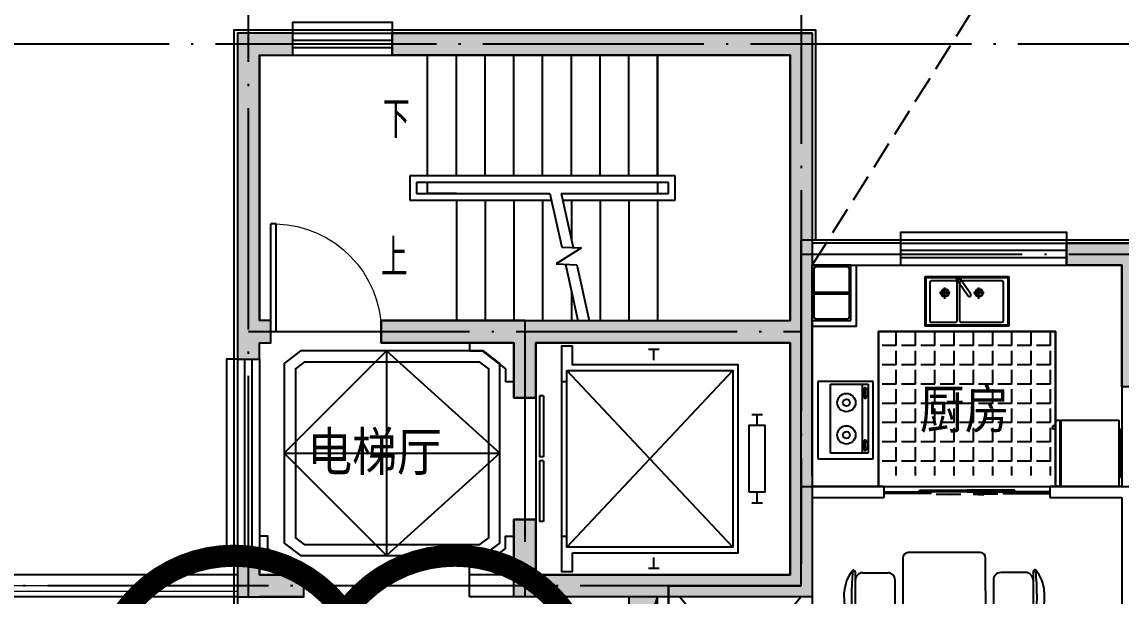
# Model space of a CAD drawing. Extents: x 802298 to 1915382, y -2285475 to -1340051.
# Drawn here: x 1364240 to 1374192, y -2229726 to -2224526 of the extents above; entities that cross this region are included whole.
import ezdxf
from ezdxf.enums import TextEntityAlignment as Align

# ---------------------------------------------------------------- set-up
doc = ezdxf.new("R2010")
doc.units = 0
doc.header["$LTSCALE"] = 1000
doc.header["$MEASUREMENT"] = 0
doc.linetypes.add('DASH', pattern=[0.35, 0.25, -0.1])
doc.linetypes.add('DOTE', pattern=[2.42, 2, -0.2, 0.02, -0.2])
doc.layers.get('0').update_dxf_attribs({"linetype": 'CONTINUOUS'})
for name, color, linetype in [('8', 8, 'CONTINUOUS'), ('DIM_SYMB', 3, 'CONTINUOUS'), ('DOTE', 1, 'CONTINUOUS'), ('LM-粗', 255, 'CONTINUOUS'), ('PUB_TEXT', 7, 'CONTINUOUS'), ('STAIR', 2, 'CONTINUOUS'), ('WALL', 9, 'CONTINUOUS'), ('WINDOW', 4, 'CONTINUOUS'), ('修改', 6, 'CONTINUOUS'), ('厨卫', 154, 'CONTINUOUS'), ('家具', 33, 'CONTINUOUS'), ('平面填充', 252, 'CONTINUOUS'), ('看线', 5, 'CONTINUOUS'), ('窗檐', 6, 'CONTINUOUS'), ('结构', 7, 'CONTINUOUS'), ('造型墙', 55, 'CONTINUOUS')]:
    doc.layers.add(name, color=color, linetype=linetype)
doc.layers.add('保温', color=150, linetype='CONTINUOUS', lineweight=9)
doc.layers.add('栏杆百叶', color=36, linetype='CONTINUOUS', lineweight=9)
doc.layers.add('面积－户', color=2, linetype='CONTINUOUS', plot=False)
doc.styles.add('_TCH_DIM', font='SIMPLEX', dxfattribs={"bigfont": 'GBCBIG'})
doc.styles.add('黑体', font='SIMHEI.TTF', dxfattribs={"width": 0.8})

# ---------------------------------------------------------------- blocks, each defined once
blk = doc.blocks.new('MEI')
for p, q in [((-450, 7.6), (-450, -692.4)), ((50, 7.6), (-450, 7.6)), ((50, -692.4), (50, 7.6)), ((-336.9, -641.7), (-336.9, -18.9)), ((-336.9, -18.9), (5.5, -18.9)), ((-50.2, -18.9), (-50.2, -641.7)), ((-27.9, -51.5), (-16.2, -51.7)), ((-18.5, -62), (-1.9, -62)), ((-18.5, -126.7), (-18.5, -62)), ((-1.9, -62), (-1.9, -126.7)), ((5.5, -18.9), (5.5, -641.7)), ((-26.8, -143.3), (-16.3, -143.3)), ((-1.9, -126.7), (-18.5, -126.7)), ((-27.9, -524.5), (-16.2, -524.7)), ((-18.5, -599.7), (-18.5, -535)), ((-18.5, -535), (-1.9, -535)), ((-1.9, -535), (-1.9, -599.7)), ((-450, -692.4), (50, -692.4)), ((5.5, -641.7), (-336.9, -641.7)), ((-26.8, -616.3), (-16.3, -616.3)), ((-1.9, -599.7), (-18.5, -599.7))]:
    blk.add_line(p, q)
for centre, radius in [((-191.5, -184), 82.5), ((-191.5, -184), 31.6), ((-191.5, -476.6), 82.5), ((-191.5, -476.6), 31.6)]:
    blk.add_circle(centre, radius)
for centre, radius, start, end in [((138.9, -97.5), 177.5, 173.90173, 180), ((138.9, -97.5), 177.5, 180, 186.09827), ((56.3, -88.7), 94.4, 165.53687, 173.90173), ((4.9, -75.4), 41.3, 148.08944, 165.53687), ((-26.8, -55.7), 4.03, 90, 148.08944), ((149.4, -97.5), 177.5, 173.90173, 180), ((149.4, -97.5), 177.5, 180, 186.09827), ((66.8, -88.7), 94.4, 165.53687, 173.90173), ((-26.8, -55.7), 4.03, 72.05456, 90), ((15.4, -75.4), 41.3, 148.08944, 165.53687), ((-16.3, -55.7), 4.03, 90, 148.08944), ((-16.3, -55.7), 4.03, 31.91056, 90), ((-47.9, -75.4), 41.3, 18.91551, 31.91056), ((56.3, -106.3), 94.4, 186.09827, 194.46313), ((4.9, -119.6), 41.3, 194.46313, 211.91056), ((-26.8, -139.3), 4.03, 211.91056, 270), ((66.8, -106.3), 94.4, 186.09827, 194.46313), ((15.4, -119.6), 41.3, 194.46313, 211.91056), ((-16.3, -139.3), 4.03, 211.91056, 270), ((-16.3, -139.3), 4.03, 270, 328.08944), ((-47.9, -119.6), 41.3, 328.08944, 345.53687), ((-99.3, -106.3), 94.4, 345.53687, 347.53895), ((138.9, -570.5), 177.5, 173.90173, 180), ((138.9, -570.5), 177.5, 180, 186.09827), ((56.3, -561.7), 94.4, 165.53687, 173.90173), ((56.3, -579.3), 94.4, 186.09827, 194.46313), ((4.9, -548.4), 41.3, 148.08944, 165.53687), ((-26.8, -528.7), 4.03, 90, 148.08944), ((149.4, -570.5), 177.5, 173.90173, 180), ((149.4, -570.5), 177.5, 180, 186.09827), ((66.8, -561.7), 94.4, 165.53687, 173.90173), ((66.8, -579.3), 94.4, 186.09827, 194.46313), ((-26.8, -528.7), 4.03, 72.05456, 90), ((15.4, -548.4), 41.3, 148.08944, 165.53687), ((-16.3, -528.7), 4.03, 90, 148.08944), ((-16.3, -528.7), 4.03, 31.91056, 90), ((-47.9, -548.4), 41.3, 18.91551, 31.91056), ((4.9, -592.6), 41.3, 194.46313, 211.91056), ((-26.8, -612.3), 4.03, 211.91056, 270), ((15.4, -592.6), 41.3, 194.46313, 211.91056), ((-16.3, -612.3), 4.03, 211.91056, 270), ((-16.3, -612.3), 4.03, 270, 328.08944), ((-47.9, -592.6), 41.3, 328.08944, 345.53687), ((-99.3, -579.3), 94.4, 345.53687, 347.53895)]:
    blk.add_arc(centre, radius, start, end)
blk = doc.blocks.new('A$C1BE601A8')
for p, q in [((0, 0), (0, 450)), ((0, 450), (757, 450)), ((10, 10), (10, 440)), ((10, 440), (747, 440)), ((273, 408.4), (55.7, 408.4)), ((315, 426.6), (293.3, 411.4)), ((293.3, 411.4), (390, 273.1)), ((411.8, 288.3), (315, 426.6)), ((694.6, 408.4), (325.5, 408.4)), ((747, 440), (747, 10)), ((757, 450), (757, 0)), ((40.7, 393.4), (40.7, 50.3)), ((225.9, 299.6), (129.9, 299.6)), ((177.7, 248.1), (177.7, 348.3)), ((288, 50.3), (288, 393.4)), ((310.5, 393.4), (310.5, 50.3)), ((534.3, 299.6), (438.3, 299.6)), ((486.1, 248.1), (486.1, 348.3)), ((709.6, 50.3), (709.6, 393.4)), ((757, 0), (0, 0)), ((747, 10), (10, 10)), ((55.7, 35.3), (273, 35.3)), ((325.5, 35.3), (694.6, 35.3))]:
    blk.add_line(p, q)
for centre, radius in [((177.7, 299.6), 36.1), ((177.7, 299.6), 27.1), ((486.1, 299.6), 36.1), ((486.1, 299.6), 27.1)]:
    blk.add_circle(centre, radius)
for centre, radius, start, end in [((55.7, 393.4), 15, 90, 180), ((273, 393.4), 15, 0, 90), ((304.2, 419), 21.7, 342.60679, 267.3353), ((325.5, 393.4), 15, 90, 180), ((694.6, 393.4), 15, 0, 90), ((400.9, 280.7), 13.3, 214.97105, 34.97105), ((55.7, 50.3), 15, 180, 270), ((273, 50.3), 15, 270, 0), ((325.5, 50.3), 15, 180, 270), ((694.6, 50.3), 15, 270, 0)]:
    blk.add_arc(centre, radius, start, end)
blk = doc.blocks.new('A$C3CC255BA')
for p, q in [((242.5, 435), (242.5, 115)), ((257.5, 435), (257.5, 115)), ((125, 115), (125, 100)), ((375, 115), (375, 100))]:
    blk.add_line(p, q)
blk.add_lwpolyline([(500, 100), (0, 100), (0, 450), (500, 450)], close=True)
blk.add_lwpolyline([(550, 450), (550, 50), (0, 50)])
blk.add_lwpolyline([(465, 115), (35, 115, -0.414214), (15, 135), (15, 415, -0.414214), (35, 435), (465, 435, -0.414214), (485, 415), (485, 135, -0.414214)], format="xyb", close=True)
blk = doc.blocks.new('A$C0C200289')
for p, q in [((500.3, 622.7), (-48.2, 622.7)), ((-48.2, 613.4), (-48.2, 622.7)), ((500.3, 613.4), (-48.2, 613.4)), ((500.3, 613.4), (500.3, 622.7)), ((-150, 71.8), (-150, 596.8)), ((600, 596.8), (-150, 596.8)), ((600, 71.8), (600, 596.8)), ((-144.1, 71.8), (-150, 71.8)), ((-150, 53.3), (-150, 61.8)), ((-144.1, 61.8), (-150, 61.8)), ((-144.1, 61.8), (-144.1, 71.8)), ((568.5, 21.8), (-118.5, 21.8)), ((499.1, 21.8), (499.1, 0)), ((535.3, 21.8), (535.3, 0)), ((594.1, 61.8), (594.1, 71.8)), ((594.1, 71.8), (600, 71.8)), ((594.1, 61.8), (600, 61.8)), ((600, 53.3), (600, 61.8)), ((499.1, 0), (535.3, 0))]:
    blk.add_line(p, q)
at = {"color": 251}
for p, q in [((594.1, 71.8), (-144.1, 71.8)), ((594.1, 61.8), (-144.1, 61.8))]:
    blk.add_line(p, q, dxfattribs=at)
for centre, start, end in [((-118.5, 53.3), 180, 270), ((568.5, 53.3), 270, 0)]:
    blk.add_arc(centre, 31.5, start, end)
blk = doc.blocks.new('asfafasfsafaffd')
at = {"color": 8, "ltscale": 0.5}
for points in [[(1618296, -1338041.5), (1618296, -1337891.5), (1618396, -1337891.5), (1618396, -1337691.5), (1618296, -1337691.5), (1618296, -1335291.5), (1618596, -1335291.5), (1618596, -1335091.5), (1618096, -1335091.5), (1618096, -1338041.5), (1618296, -1338041.5)], [(1619496, -1335291.5), (1619496, -1335091.5), (1623296, -1335091.5), (1623296, -1340191.5), (1620596, -1340191.5), (1620596, -1339991.5), (1620596, -1339991.5), (1620596, -1339491.5), (1620796, -1339491.5), (1620796, -1339991.5), (1623096, -1339991.5), (1623096, -1337891.5), (1620796, -1337891.5), (1620796, -1338391.5), (1620596, -1338391.5), (1620596, -1337891.5), (1619396, -1337891.5), (1619396, -1337691.5), (1623096, -1337691.5), (1623096, -1335291.5)], [(1625596, -1336991.5), (1626296, -1336991.5), (1626296, -1338291.5), (1626096, -1338291.5), (1626096, -1337191.5), (1625596, -1337191.5)]]:
    blk.add_lwpolyline(points, close=True, dxfattribs=at)
blk.add_lwpolyline([(1618096, -1339841.5), (1618096, -1340191.5), (1618296, -1340191.5), (1618296, -1340191.5), (1618696, -1340191.5), (1618696, -1339991.5), (1618296, -1339991.5), (1618296, -1339841.5), (1618096, -1339841.5)], dxfattribs=at)
for points in [[(1618596, -1335291.5), (1618096, -1335291.5), (1618596, -1335091.5), (1618096, -1335091.5)], [(1621896, -1335091.5), (1621896, -1335291.5), (1619496, -1335091.5), (1619496, -1335291.5)], [(1621896, -1335291.5), (1623296, -1335291.5), (1621896, -1335091.5), (1623296, -1335091.5)], [(1618296, -1335291.5), (1618296, -1338041.5), (1618096, -1335291.5), (1618096, -1338041.5)], [(1623096, -1340191.5), (1623296, -1340191.5), (1623096, -1335291.5), (1623296, -1335291.5)], [(1625596, -1336991.5), (1625596, -1337191.5), (1626096, -1336991.5), (1626096, -1337191.5)], [(1626296, -1338291.5), (1626096, -1338291.5), (1626296, -1336991.5), (1626096, -1336991.5)], [(1618296, -1337891.5), (1618396, -1337891.5), (1618296, -1337691.5), (1618396, -1337691.5)], [(1623096, -1337691.5), (1619396, -1337691.5), (1623096, -1337891.5), (1619396, -1337891.5)], [(1620596, -1338391.5), (1620796, -1338391.5), (1620596, -1337891.5), (1620796, -1337891.5)], [(1620596, -1339491.5), (1620796, -1339491.5), (1620596, -1339991.5), (1620796, -1339991.5)], [(1618096, -1339841.5), (1618296, -1339841.5), (1618096, -1340191.5), (1618296, -1340191.5)], [(1618696, -1339991.5), (1618696, -1340191.5), (1618296, -1339991.5), (1618296, -1340191.5)], [(1623096, -1339991.5), (1620596, -1339991.5), (1623096, -1340191.5), (1620596, -1340191.5)]]:
    blk.add_solid(points, dxfattribs=at)
blk = doc.blocks.new('A$C45025D1E')
for p, q in [((1720, 50), (120, 1550)), ((1720, 1550), (120, 50)), ((220, 0), (220, 50)), ((1620, 0), (1620, 50))]:
    blk.add_line(p, q)
at = {"const_width": 18}
for points in [[(520, 1820), (520, 1720)], [(1320, 1820), (1320, 1720)], [(620, 1770), (520, 1770)], [(1220, 1770), (1320, 1770)], [(-70, 885), (-70, 785)], [(30, 835), (-70, 835)], [(1810, 835), (1910, 835)], [(1910, 885), (1910, 785)]]:
    blk.add_lwpolyline(points, dxfattribs=at)
for points in [[(1220, 1695), (1220, 1845), (620, 1845), (620, 1695)], [(1770, 100), (1770, 1600), (70, 1600), (70, 100), (-100, 100), (-100, 0), (1940, 0), (1940, 100)], [(120, 50), (120, 1550), (1720, 1550), (1720, 50)]]:
    blk.add_lwpolyline(points, close=True)
blk = doc.blocks.new('A$C2E1E7999')
at = {"layer": '家具'}
for p, q in [((357, 1808.5), (456.2, 1808.5)), ((1043.8, 1808.5), (1143, 1808.5)), ((176.6, 1708.5), (636.6, 1708.5)), ((863.4, 1708.5), (1323.4, 1708.5)), ((181.6, 1641), (181.6, 1416)), ((631.6, 1641), (631.6, 1416)), ((868.4, 1641), (868.4, 1416)), ((1318.4, 1641), (1318.4, 1416)), ((249.1, 1348.5), (564.1, 1348.5)), ((935.9, 1348.5), (1250.9, 1348.5)), ((0, 1229.3), (0, 579.3)), ((1450, 1279.3), (50, 1279.3)), ((1500, 579.3), (1500, 1229.3)), ((50, 529.3), (1450, 529.3)), ((564.1, 460), (249.1, 460)), ((1250.9, 460), (935.9, 460)), ((181.6, 167.5), (181.6, 392.5)), ((631.6, 167.5), (631.6, 392.5)), ((868.4, 167.5), (868.4, 392.5)), ((1318.4, 167.5), (1318.4, 392.5)), ((636.6, 100), (176.6, 100)), ((1323.4, 100), (863.4, 100)), ((456.2, 0), (357, 0)), ((1143, 0), (1043.8, 0))]:
    blk.add_line(p, q, dxfattribs=at)
for centre, radius, start, end in [((366.7, 1493.1), 315.6, 91.76514, 130.72654), ((446.4, 1493.1), 315.6, 49.27346, 88.23486), ((1053.6, 1493.1), 315.6, 91.76514, 130.72654), ((1133.3, 1493.1), 315.6, 49.27346, 88.23486), ((167.4, 1724.7), 10, 130.72654, 202.66999), ((176.6, 1728.5), 20, 202.66999, 270), ((406.6, -969.3), 2712.7, 84.8023, 95.1977), ((249.1, 1641), 67.5, 90, 180), ((564.1, 1641), 67.5, 0, 90), ((636.6, 1728.5), 20, 270, 337.33001), ((645.8, 1724.7), 10, 337.33001, 49.27346), ((854.2, 1724.7), 10, 130.72654, 202.66999), ((863.4, 1728.5), 20, 202.66999, 270), ((1093.4, -969.3), 2712.7, 84.8023, 95.1977), ((935.9, 1641), 67.5, 90, 180), ((1250.9, 1641), 67.5, 0, 90), ((1323.4, 1728.5), 20, 270, 337.33001), ((1332.6, 1724.7), 10, 337.33001, 49.27346), ((249.1, 1416), 67.5, 180, 270), ((564.1, 1416), 67.5, 270, 0), ((935.9, 1416), 67.5, 180, 270), ((1250.9, 1416), 67.5, 270, 0), ((50, 1229.3), 50, 90, 180), ((1450, 1229.3), 50, 0, 90), ((50, 579.3), 50, 180, 270), ((1450, 579.3), 50, 270, 0), ((249.1, 392.5), 67.5, 90, 180), ((564.1, 392.5), 67.5, 0, 90), ((935.9, 392.5), 67.5, 90, 180), ((1250.9, 392.5), 67.5, 0, 90), ((176.6, 80), 20, 90, 157.33001), ((249.1, 167.5), 67.5, 180, 270), ((564.1, 167.5), 67.5, 270, 0), ((636.6, 80), 20, 22.66999, 90), ((863.4, 80), 20, 90, 157.33001), ((935.9, 167.5), 67.5, 180, 270), ((1250.9, 167.5), 67.5, 270, 0), ((1323.4, 80), 20, 22.66999, 90), ((167.4, 83.9), 10, 157.33001, 229.27346), ((406.6, 2777.8), 2712.7, 264.8023, 275.1977), ((366.7, 315.4), 315.6, 229.27346, 268.23486), ((446.4, 315.4), 315.6, 271.76514, 310.72654), ((645.8, 83.9), 10, 310.72654, 22.66999), ((854.2, 83.9), 10, 157.33001, 229.27346), ((1053.6, 315.4), 315.6, 229.27346, 268.23486), ((1093.4, 2777.8), 2712.7, 264.8023, 275.1977), ((1133.3, 315.4), 315.6, 271.76514, 310.72654), ((1332.6, 83.9), 10, 310.72654, 22.66999)]:
    blk.add_arc(centre, radius, start, end, dxfattribs=at)
blk = doc.blocks.new('fewrf')
at = {"layer": '平面填充'}
for p, q in [((1812571.1, -1553905.2), (1812571.1, -1555755.2)), ((1811646.1, -1554830.2), (1813596.1, -1554830.2))]:
    blk.add_line(p, q, dxfattribs=at)
for points in [[(1812571.1, -1553905.2), (1813596.1, -1554830.2), (1812571.1, -1555755.2), (1811646.1, -1554830.2)], [(1811871.1, -1555755.2), (1813449.8, -1555755.2), (1813596.1, -1555643.2), (1813596.1, -1554017.1), (1813449.8, -1553905.2), (1811792.5, -1553905.2), (1811646.1, -1554017.1), (1811646.1, -1555643.2), (1811792.5, -1555755.2)], [(1811871.1, -1555655.2), (1813415.9, -1555655.2), (1813496.1, -1555593.8), (1813496.1, -1554066.5), (1813415.9, -1554005.2), (1811826.3, -1554005.2), (1811746.1, -1554066.5), (1811746.1, -1555593.8), (1811826.3, -1555655.2)]]:
    blk.add_lwpolyline(points, close=True, dxfattribs=at)
blk = doc.blocks.new('greggbhd')
at = {"layer": 'LM-粗', "ltscale": 0.5}
blk.add_hatch(color=2, dxfattribs=at).paths.add_polyline_path([(1806074.8, -1416698.8), (1806074.8, -1417458.8), (1806334.8, -1416698.8)])
at = {"layer": 'LM-粗'}
blk.add_line((1806334.8, -1416698.8), (1806074.8, -1417458.8), dxfattribs=at)
blk.add_lwpolyline([(1806074.8, -1417458.8), (1806334.8, -1417458.8), (1806334.8, -1416698.8), (1806074.8, -1416698.8)], close=True, dxfattribs=at)
blk = doc.blocks.new('$DorLib2D$00000138')
at = {"color": 0, "linetype": 'Continuous'}
for p, q in [((-0.2875, 0), (-0.2875, 0.1538)), ((-0.2875, 0.1538), (0, 0.1538)), ((0, 0.1538), (0, 0)), ((0.2875, 0.1538), (0, 0.1538)), ((0.2875, 0), (0.2875, 0.1538)), ((-0.5, -0.1399), (-0.5, 0)), ((-0.5, 0), (-0.2187, 0)), ((0, 0), (-0.2875, 0)), ((-0.2187, 0), (-0.2187, -0.1399)), ((0, 0), (0.2875, 0)), ((0.2187, 0), (0.2187, -0.1399)), ((0.5, 0), (0.2187, 0)), ((0.5, 0), (0.5, -0.1946)), ((0.5, -0.1399), (0.5, 0)), ((-0.2187, -0.1399), (-0.5, -0.1399)), ((-0.1857, -0.186), (-0.037, -0.186)), ((-0.037, -0.186), (-0.1019, -0.2583)), ((-0.1019, -0.2583), (-0.1019, -0.186)), ((0.1857, -0.186), (0.037, -0.186)), ((0.037, -0.186), (0.1019, -0.2583)), ((0.1019, -0.2583), (0.1019, -0.186)), ((0.2187, -0.1399), (0.5, -0.1399))]:
    blk.add_line(p, q, dxfattribs=at)
blk = doc.blocks.new('$TCHSYS$WIN2D')
for p, q in [((-0.5, 0.5), (0.5, 0.5)), ((-0.5, 0.5), (-0.5, -0.5)), ((0.5, 0.5), (0.5, -0.5)), ((0.5, 0.1667), (-0.5, 0.1667)), ((0.5, -0.1667), (-0.5, -0.1667)), ((-0.5, -0.5), (0.5, -0.5))]:
    blk.add_line(p, q)
blk = doc.blocks.new('$TCHSYS$LDOR22D')
for p, q in [((-0.5167, 0.8333), (-0.0167, 0.8333)), ((-0.5167, 0.8333), (-0.5167, 0.6667)), ((-0.0167, 0.8333), (-0.0167, 0.6667)), ((0.0167, 0.8333), (0.0167, 0.6667)), ((0.0167, 0.8333), (0.5167, 0.8333)), ((0.5167, 0.8333), (0.5167, 0.6667)), ((-0.5167, 0.6667), (-0.0167, 0.6667)), ((0.0167, 0.6667), (0.5167, 0.6667)), ((-0.5, 0.5), (0.5, 0.5))]:
    blk.add_line(p, q)
blk = doc.blocks.new('$DorLib2D$00000001')
for p, q in [((0.45, 0.975), (0.5, 0.975)), ((0.45, 0), (0.45, 0.975)), ((0.5, 0), (0.5, 0.975)), ((0.5, 0), (0.45, 0))]:
    blk.add_line(p, q)
at = {"lineweight": 13}
blk.add_arc((0.475, 0), 0.975, 91.46928, 180, dxfattribs=at)

msp = doc.modelspace()

# ---------------------------------------------------------------- hatches: boundary and pattern name
at = {"layer": '平面填充'}
h = msp.add_hatch(dxfattribs=at)
h.set_pattern_fill('ANGLE', color=256, scale=50, style=0)
h.set_pattern_definition([(180, (2319839.11, -745059.51), (-2e-07, 174.625), [127, -47.625]), (90, (2319839.11, -745059.51), (174.625, 2e-07), [127, -47.625])])
edge = h.paths.add_edge_path()
edge.add_line((1371990.5, -2227326.4), (1373590.5, -2227326.4))
edge.add_line((1373590.5, -2227326.4), (1373590.5, -2228626.4))
edge.add_line((1373590.5, -2228626.4), (1373540.5, -2228626.4))
edge.add_line((1373540.5, -2228626.4), (1372040.5, -2228626.4))
edge.add_line((1372040.5, -2228626.4), (1371990.5, -2228626.4))
edge.add_line((1371990.5, -2228626.4), (1371990.5, -2228607.1))
edge.add_ellipse((1371959.8, -2228601.1), major_axis=(-31.5, 0), ratio=0.8, start_angle=166.40792, end_angle=180)
edge.add_line((1371991.3, -2228603.1), (1371991.3, -2228107))
edge.add_line((1371991.3, -2228107), (1372013.2, -2228107))
edge.add_line((1372013.2, -2228107), (1372013.2, -2228078.1))
edge.add_line((1372013.2, -2228078.1), (1371991.3, -2228078.1))
edge.add_line((1371991.3, -2228078.1), (1371991.3, -2228049.6))
edge.add_ellipse((1371959.8, -2228051.6), major_axis=(31.5, 0), ratio=0.8, start_angle=0, end_angle=13.59208)
edge.add_line((1371990.5, -2228045.6), (1371990.5, -2227326.4))
h.paths.add_polyline_path([(1373255.9, -2228344.6), (1372365.9, -2228344.6), (1372365.9, -2227757.3), (1373255.9, -2227757.3)], flags=24)

# ---------------------------------------------------------------- linework, layer by layer
at = {"layer": '8', "linetype": 'DASH'}
msp.add_line((1371390.5, -2226726.4), (1380505.9, -2212239.2), dxfattribs=at)
at = {"layer": 'DIM_SYMB'}
for points in [[(1367795.5, -2225401.4, 0, 0, 0), (1370590.5, -2225401.4, 0, 0, 0), (1370590.5, -2226651.4, 0, 0, 0), (1369510.5, -2226651.4, 80, 0, 0), (1369210.5, -2226651.4, 0, 0, 0)], [(1367795.5, -2226651.4, 0, 0, 0), (1368650.5, -2226651.4, 80, 0, 0), (1368950.5, -2226651.4, 0, 0, 0)]]:
    msp.add_lwpolyline(points, format="xyseb", dxfattribs=at)
at = {"layer": 'DOTE', "linetype": 'DOTE'}
for p, q in [((1366290.5, -2229726.4), (1366290.5, -2223626.4)), ((1371290.5, -2223626.4), (1371290.5, -2229426.4)), ((1380090.5, -2224726.4), (1345590.5, -2224726.4)), ((1371290.5, -2226626.4), (1374290.5, -2226626.4)), ((1368790.5, -2227226.4), (1368790.5, -2229726.4)), ((1366290.5, -2227326.4), (1371290.5, -2227326.4)), ((1371290.5, -2228726.4), (1374290.5, -2228726.4)), ((1368890.5, -2229626.4), (1357990.5, -2229626.4)), ((1371290.5, -2229626.4), (1368890.5, -2229626.4)), ((1370090.5, -2229626.4), (1370090.5, -2242726.4)), ((1370621.8, -2229626.4), (1371290.5, -2229626.4))]:
    msp.add_line(p, q, dxfattribs=at)
at = {"layer": 'STAIR'}
for p, q in [((1369990.5, -2224826.4), (1367910.5, -2224826.4)), ((1367910.5, -2225916.4), (1367910.5, -2224826.4)), ((1368170.5, -2225916.4), (1368170.5, -2224826.4)), ((1368430.5, -2225916.4), (1368430.5, -2224826.4)), ((1368690.5, -2225916.4), (1368690.5, -2224826.4)), ((1368950.5, -2225916.4), (1368950.5, -2224826.4)), ((1369210.5, -2225916.4), (1369210.5, -2224826.4)), ((1369470.5, -2225916.4), (1369470.5, -2224826.4)), ((1369730.5, -2225916.4), (1369730.5, -2224826.4)), ((1369990.5, -2225916.4), (1369990.5, -2224826.4)), ((1371190.5, -2224826.4), (1369990.5, -2224826.4)), ((1369990.5, -2224826.4), (1369990.5, -2225916.4)), ((1371190.5, -2227226.4), (1371190.5, -2224826.4)), ((1367750.5, -2225916.4), (1367750.5, -2226136.4)), ((1370150.5, -2225916.4), (1367750.5, -2225916.4)), ((1370150.5, -2226136.4), (1370150.5, -2225916.4)), ((1367810.5, -2225976.4), (1367810.5, -2226076.4)), ((1370090.5, -2225976.4), (1367810.5, -2225976.4)), ((1369990.5, -2225976.4), (1367910.5, -2225976.4)), ((1367910.5, -2226076.4), (1367910.5, -2225976.4)), ((1369990.5, -2225976.4), (1369990.5, -2226076.4)), ((1370090.5, -2226076.4), (1370090.5, -2225976.4)), ((1367750.5, -2226136.4), (1369030.3, -2226136.4)), ((1367810.5, -2226076.4), (1369017.2, -2226076.4)), ((1368170.5, -2226076.4), (1367910.5, -2226076.4)), ((1368170.5, -2226076.4), (1369017.2, -2226076.4)), ((1368170.5, -2226136.4), (1368170.5, -2227226.4)), ((1368430.5, -2226136.4), (1368430.5, -2227226.4)), ((1368690.5, -2226136.4), (1368690.5, -2227226.4)), ((1368950.5, -2226136.4), (1368950.5, -2227226.4)), ((1369017.2, -2226076.4), (1369123.3, -2226561.2)), ((1369119.6, -2226076.4), (1369990.5, -2226076.4)), ((1369119.6, -2226076.4), (1369226.7, -2226566)), ((1369119.6, -2226076.4), (1370090.5, -2226076.4)), ((1369132.7, -2226136.4), (1370150.5, -2226136.4)), ((1369210.5, -2226136.4), (1369210.5, -2226491.7)), ((1369470.5, -2226136.4), (1369470.5, -2227226.4)), ((1369730.5, -2226136.4), (1369730.5, -2227226.4)), ((1369990.5, -2226136.4), (1369990.5, -2227226.4)), ((1369990.5, -2226136.4), (1369990.5, -2227226.4)), ((1369301.5, -2226569.5), (1369074.3, -2226713.4)), ((1369123.3, -2226561.2), (1369301.5, -2226569.5)), ((1369074.3, -2226713.4), (1369260.9, -2226722)), ((1369157.4, -2226717.2), (1369268.9, -2227226.4)), ((1369260.9, -2226722), (1369371.2, -2227226.4)), ((1369210.5, -2226959.5), (1369210.5, -2227226.4)), ((1368170.5, -2227226.4), (1369268.9, -2227226.4)), ((1369371.2, -2227226.4), (1369990.5, -2227226.4)), ((1369990.5, -2227226.4), (1371190.5, -2227226.4))]:
    msp.add_line(p, q, dxfattribs=at)
at = {"layer": 'WALL'}
for p, q in [((1366190.5, -2224626.4), (1366190.5, -2227326.4)), ((1366690.5, -2224626.4), (1366190.5, -2224626.4)), ((1366690.5, -2224826.4), (1366690.5, -2224626.4)), ((1371390.5, -2224626.4), (1367590.5, -2224626.4)), ((1367590.5, -2224626.4), (1367590.5, -2224826.4)), ((1371390.5, -2224626.4), (1371390.5, -2226526.4)), ((1366390.5, -2224826.4), (1366390.5, -2227226.4)), ((1366390.5, -2224826.4), (1366690.5, -2224826.4)), ((1367590.5, -2224826.4), (1371190.5, -2224826.4)), ((1371190.5, -2224826.4), (1371190.5, -2226626.4)), ((1372190.5, -2226526.4), (1371390.5, -2226526.4)), ((1372190.5, -2226726.4), (1372190.5, -2226526.4)), ((1374290.5, -2226526.4), (1373690.5, -2226526.4)), ((1373690.5, -2226526.4), (1373690.5, -2226726.4)), ((1371190.5, -2226626.4), (1371190.5, -2227226.4)), ((1371390.5, -2226726.4), (1372190.5, -2226726.4)), ((1371390.5, -2226726.4), (1371390.5, -2227326.4)), ((1373690.5, -2226726.4), (1374190.5, -2226726.4)), ((1374190.5, -2226726.4), (1374190.5, -2228726.4)), ((1366490.5, -2227226.4), (1366390.5, -2227226.4)), ((1366490.5, -2227426.4), (1366490.5, -2227226.4)), ((1368790.5, -2227226.4), (1367490.5, -2227226.4)), ((1367490.5, -2227226.4), (1367490.5, -2227426.4)), ((1368790.5, -2227226.4), (1371190.5, -2227226.4)), ((1366190.5, -2227326.4), (1366190.5, -2227576.4)), ((1371390.5, -2227326.4), (1371390.5, -2228726.4)), ((1366390.5, -2227576.4), (1366390.5, -2227426.4)), ((1366390.5, -2227426.4), (1366490.5, -2227426.4)), ((1367490.5, -2227426.4), (1368690.5, -2227426.4)), ((1368690.5, -2227426.4), (1368690.5, -2227926.4)), ((1368890.5, -2227926.4), (1368890.5, -2227426.4)), ((1368890.5, -2227426.4), (1371190.5, -2227426.4)), ((1371190.5, -2227426.4), (1371190.5, -2228726.4)), ((1366190.5, -2227576.4), (1366390.5, -2227576.4)), ((1368690.5, -2227926.4), (1368890.5, -2227926.4)), ((1371190.5, -2228726.4), (1371190.5, -2229526.4)), ((1372040.5, -2228726.4), (1371390.5, -2228726.4)), ((1372040.5, -2228826.4), (1372040.5, -2228726.4)), ((1374190.5, -2228726.4), (1373540.5, -2228726.4)), ((1373540.5, -2228726.4), (1373540.5, -2228826.4)), ((1371390.5, -2228826.4), (1372040.5, -2228826.4)), ((1371390.5, -2228826.4), (1371390.5, -2229626.4)), ((1373540.5, -2228826.4), (1374190.5, -2228826.4)), ((1374190.5, -2228826.4), (1374190.5, -2229626.4)), ((1368890.5, -2229026.4), (1368690.5, -2229026.4)), ((1368690.5, -2229026.4), (1368690.5, -2229526.4)), ((1368890.5, -2229526.4), (1368890.5, -2229026.4)), ((1366390.5, -2229376.4), (1366190.5, -2229376.4)), ((1366190.5, -2229376.4), (1366190.5, -2229626.4)), ((1366390.5, -2229526.4), (1366390.5, -2229376.4)), ((1366790.5, -2229526.4), (1366390.5, -2229526.4)), ((1366790.5, -2229726.4), (1366790.5, -2229526.4)), ((1368690.5, -2229526.4), (1368290.5, -2229526.4)), ((1368290.5, -2229726.4), (1368290.5, -2229526.4)), ((1370090.5, -2229526.4), (1368890.5, -2229526.4)), ((1371190.5, -2229526.4), (1370090.5, -2229526.4)), ((1366190.5, -2229626.4), (1366190.5, -2229926.4)), ((1371390.5, -2229626.4), (1371390.5, -2231126.4)), ((1374190.5, -2229626.4), (1374190.5, -2231126.4)), ((1366790.5, -2229726.4), (1366390.5, -2229726.4)), ((1368790.5, -2229726.4), (1368290.5, -2229726.4)), ((1369990.5, -2229726.4), (1368790.5, -2229726.4))]:
    msp.add_line(p, q, dxfattribs=at)
at = {"layer": '保温', "ltscale": 0.5}
for points in [[(1366190.5, -2227576.4), (1366160.5, -2227576.4), (1366160.5, -2224596.4), (1366690.5, -2224596.4), (1366690.5, -2224626.4)], [(1367590.5, -2224626.4), (1367590.5, -2224596.4), (1371420.5, -2224596.4), (1371420.5, -2226496.4), (1372190.5, -2226496.4), (1372190.5, -2226526.4)], [(1373690.5, -2226526.4), (1373690.5, -2226496.4), (1374390.5, -2226496.4), (1374390.5, -2226526.4)], [(1366160.5, -2229526.4), (1366160.5, -2229376.4), (1366190.5, -2229376.4)]]:
    msp.add_lwpolyline(points, dxfattribs=at)
at = {"layer": '修改', "const_width": 200}
msp.add_lwpolyline([(1365157.6, -2231873.5, -0.520567), (1365157.6, -2229873.5, -0.520567), (1367157.6, -2229873.5, -0.520567), (1369157.6, -2229873.5, -0.520567), (1369157.6, -2231873.5, -0.520567), (1369157.6, -2233873.5, -0.520567), (1367157.6, -2233873.5, -0.520567), (1365328.3, -2234681.9, -0.520567)], format="xyb", close=True, dxfattribs=at)
at = {"layer": '厨卫', "ltscale": 0.5}
for p, q in [((1371390.5, -2228726.4), (1371990.5, -2228726.4)), ((1373590.5, -2228726.4), (1374190.5, -2228726.4))]:
    msp.add_line(p, q, dxfattribs=at)
at = {"layer": '厨卫'}
for points in [[(1371390.5, -2228626.4), (1371390.5, -2226726.4), (1374190.5, -2226726.4), (1374190.5, -2228326.4)], [(1371990.5, -2228726.4), (1371990.5, -2227326.4), (1373590.5, -2227326.4), (1373590.5, -2228326.4)]]:
    msp.add_lwpolyline(points, dxfattribs=at)
at = {"layer": '家具'}
for p, q in [((1370190.5, -2229726.4), (1371290.5, -2231026.4)), ((1371290.5, -2229726.4), (1370190.5, -2231026.4))]:
    msp.add_line(p, q, dxfattribs=at)
at = {"layer": '平面填充', "ltscale": 0.5}
msp.add_lwpolyline([(1373590.5, -2227326.4), (1371990.5, -2227326.4), (1371990.5, -2228726.4), (1373590.5, -2228726.4)], close=True, dxfattribs=at)
at = {"layer": '栏杆百叶'}
for p, q in [((1366190.5, -2229626.4), (1363090.5, -2229626.4)), ((1366190.5, -2229676.4), (1363090.5, -2229676.4))]:
    msp.add_line(p, q, dxfattribs=at)
at = {"layer": '看线'}
for p, q in [((1366190.5, -2229526.4), (1363090.5, -2229526.4)), ((1366190.5, -2229726.4), (1363090.5, -2229726.4))]:
    msp.add_line(p, q, dxfattribs=at)
at = {"layer": '窗檐', "ltscale": 0.5}
for points in [[(1366690.5, -2224626.4), (1366690.5, -2224526.4), (1367590.5, -2224526.4), (1367590.5, -2224626.4)], [(1372190.5, -2226526.4), (1372190.5, -2226426.4), (1373690.5, -2226426.4), (1373690.5, -2226526.4)], [(1366190.5, -2227576.4), (1366090.5, -2227576.4), (1366090.5, -2229376.4), (1366190.5, -2229376.4)]]:
    msp.add_lwpolyline(points, dxfattribs=at)
at = {"layer": '造型墙'}
for points in [[(1368290.5, -2227426.4), (1368290.5, -2227501.4), (1368403, -2227501.4), (1368615.5, -2227663.9), (1368615.5, -2227776.4), (1368690.5, -2227776.4), (1368690.5, -2227426.4), (1368290.5, -2227426.4)], [(1368290.5, -2227426.4), (1368290.5, -2227501.4), (1368403, -2227501.4), (1368615.5, -2227663.9), (1368615.5, -2227776.4), (1368690.5, -2227776.4), (1368690.5, -2227426.4), (1368290.5, -2227426.4)], [(1366790.5, -2229526.4), (1366790.5, -2229451.4), (1366678, -2229451.4), (1366465.5, -2229288.9), (1366465.5, -2229176.4), (1366390.5, -2229176.4), (1366390.5, -2229526.4), (1366790.5, -2229526.4)], [(1368290.5, -2229526.4), (1368290.5, -2229451.4), (1368403, -2229451.4), (1368615.5, -2229288.9), (1368615.5, -2229176.4), (1368690.5, -2229176.4), (1368690.5, -2229526.4), (1368290.5, -2229526.4)]]:
    msp.add_lwpolyline(points, dxfattribs=at)
at = {"layer": '面积－户'}
msp.add_lwpolyline([(1355960.5, -2226496.4), (1357860.5, -2226496.4), (1357860.5, -2224596.4), (1363120.5, -2224596.4), (1363120.5, -2229526.4), (1366160.5, -2231126.4), (1363120.5, -2231126.4), (1363120.5, -2233126.4), (1363120.5, -2233696.4), (1364160.5, -2233696.4), (1364160.5, -2233096.4), (1366190.5, -2233096.4), (1366160.5, -2233096.4), (1366160.5, -2224596.4), (1371420.5, -2224596.4), (1371420.5, -2226496.4), (1374390.5, -2226496.4)], dxfattribs=at)
msp.add_lwpolyline([(1355960.5, -2226496.4), (1357860.5, -2226496.4), (1357860.5, -2224596.4), (1363120.5, -2224596.4), (1363120.5, -2229526.4), (1366160.5, -2231126.4), (1363120.5, -2231126.4), (1363120.5, -2233126.4), (1363120.5, -2233696.4), (1364160.5, -2233696.4), (1364160.5, -2233096.4), (1366190.5, -2233096.4), (1366160.5, -2233096.4), (1366160.5, -2224596.4), (1371420.5, -2224596.4), (1371420.5, -2226496.4), (1374390.5, -2226496.4)], dxfattribs=at)
msp.add_lwpolyline([(1371290.5, -2229626.4), (1371290.5, -2226626.4), (1371290.5, -2226496.4), (1374390.5, -2226496.4), (1374390.5, -2227096.4), (1379090.5, -2227096.4), (1379090.5, -2233656.4), (1378020.5, -2233656.4), (1378020.5, -2239656.4), (1374160.5, -2239656.4), (1374160.5, -2238456.4), (1370220.5, -2238456.4), (1370090.5, -2238456.4), (1370090.5, -2232426.4), (1370090.5, -2229626.4)], close=True, dxfattribs=at)
msp.add_lwpolyline([(1371290.5, -2229626.4), (1371290.5, -2226626.4), (1371290.5, -2226496.4), (1374390.5, -2226496.4), (1374390.5, -2227096.4), (1379090.5, -2227096.4), (1379090.5, -2233656.4), (1378020.5, -2233656.4), (1378020.5, -2239656.4), (1374160.5, -2239656.4), (1374160.5, -2238456.4), (1370220.5, -2238456.4), (1370090.5, -2238456.4), (1370090.5, -2232426.4), (1370090.5, -2229626.4)], close=True, dxfattribs=at)

# ---------------------------------------------------------------- block references
at = {"layer": 'LM-粗'}
msp.add_blockref('greggbhd', (-436344.3, -813027.6), dxfattribs=at)
at = {"layer": 'STAIR', "extrusion": (0, 0, -1), "xscale": -1, "zscale": -1, "rotation": 90}
msp.add_blockref('A$C45025D1E', (-1369120.5, -2227556.4), dxfattribs=at)
at = {"layer": 'WINDOW', "color": 4}
for name, p, xscale, yscale, zscale, rotation in [('$TCHSYS$WIN2D', (1367140.5, -2224726.4), -900, 200, -900, 180), ('$TCHSYS$WIN2D', (1366290.5, -2228476.4), 1800, -200, 1800, 270.000000000464), ('$TCHSYS$LDOR22D', (1368790.5, -2228476.4), 1100, 200, 1100, 270.0000000000464)]:
    msp.add_blockref(name, p, dxfattribs=dict(at, xscale=xscale, yscale=yscale, zscale=zscale, rotation=rotation))
for name, p, xscale, yscale, zscale in [('$DorLib2D$00000001', (1366990.5, -2227326.4), -1000, 1000, -1000), ('$TCHSYS$WIN2D', (1372940.5, -2226626.4), 1500, -200, 1500), ('$DorLib2D$00000138', (1372790.5, -2228776.4), 1500, 100, 1500)]:
    msp.add_blockref(name, p, dxfattribs=dict(at, xscale=xscale, yscale=yscale, zscale=zscale))
at = {"layer": '厨卫', "extrusion": (0, 0, -1), "zscale": -1, "rotation": 270}
msp.add_blockref('A$C3CC255BA', (-1371840.5, -2226726.4), dxfattribs=at)
at = {"layer": '厨卫'}
for name, p, rotation in [('A$C1BE601A8', (1372412, -2227276.4), 5.336085289072462e-08), ('MEI', (1371890.5, -2227783.9), 359.9999986926591)]:
    msp.add_blockref(name, p, dxfattribs=dict(at, rotation=rotation))
at = {"layer": '厨卫', "xscale": -0.7999999998137355, "rotation": 270}
msp.add_blockref('A$C0C200289', (1373567.7, -2228606.4), dxfattribs=at)
at = {"layer": '家具', "rotation": 270.1146269791527}
msp.add_blockref('A$C2E1E7999', (1371679.5, -2229326.5), dxfattribs=at)
at = {"layer": '平面填充'}
msp.add_blockref('fewrf', (-445032.6, -673596.2), dxfattribs=at)
at = {"layer": '结构'}
msp.add_blockref('asfafasfsafaffd', (-251905.6, -889534.8), dxfattribs=at)

# ---------------------------------------------------------------- texts
at = {"layer": 'PUB_TEXT', "style": '_TCH_DIM'}
for s, p in [('下', (1367505.6, -2225576.4)), ('上', (1367486.9, -2226826.4))]:
    msp.add_text(s, height=337.6, dxfattribs=at).set_placement(p)
at = {"layer": 'PUB_TEXT', "style": '黑体', "width": 0.85}
msp.add_text('厨房', height=350, dxfattribs=at).set_placement((1372770, -2228202.4), align=Align.CENTER)
msp.add_text('电梯厅', height=350, dxfattribs=at).set_placement((1366821.7, -2228586.1))

doc.saveas('drawing.dxf')
